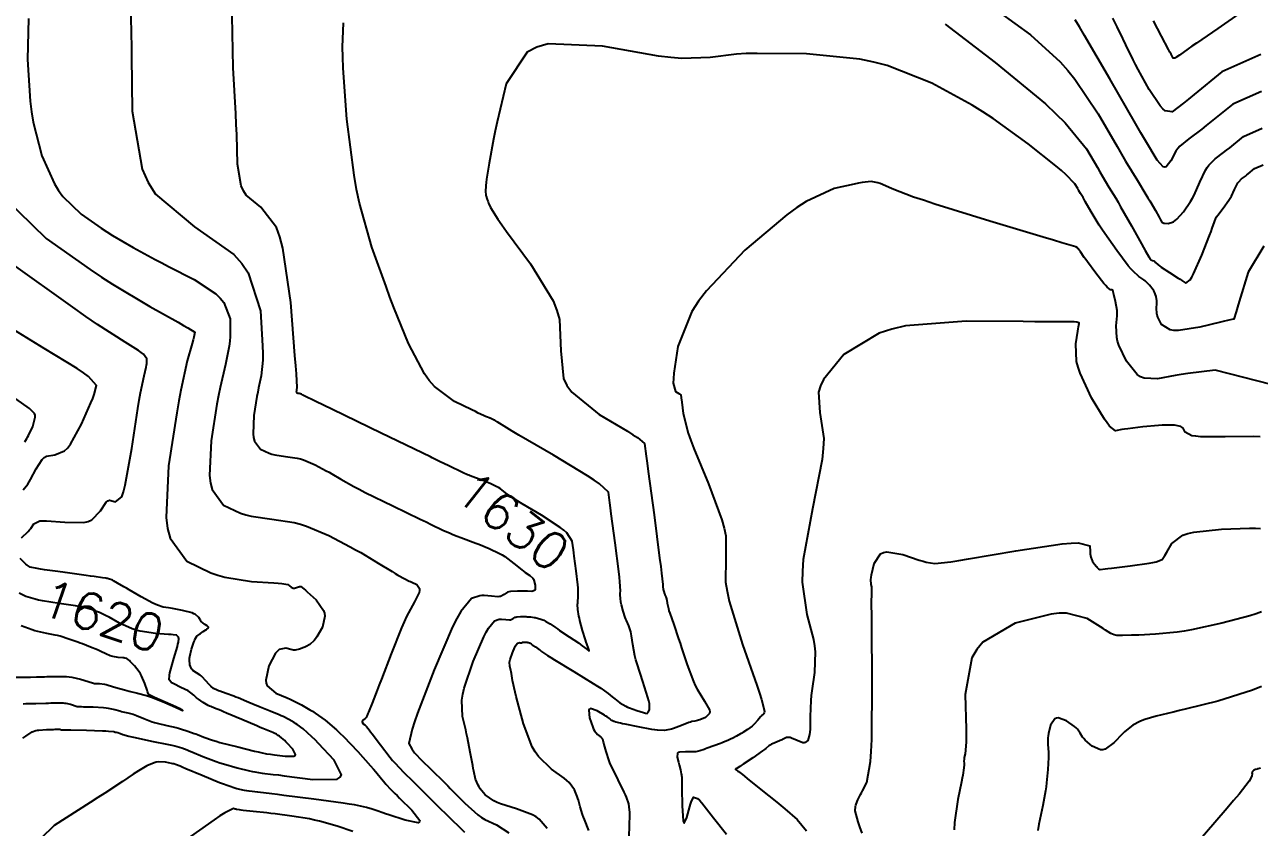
# Model space of a CAD drawing. Header units: metres. Extents: x 837476 to 838477, y 1189012 to 1191014.
# Drawn here: x 837611.4 to 837739.5, y 1190774.4 to 1190857.8 of the extents above; entities that cross this region are included whole.
import ezdxf

# ---------------------------------------------------------------- set-up
doc = ezdxf.new("R2010")
doc.units = ezdxf.units.M
doc.header["$LTSCALE"] = 0.3
doc.layers.add('COTAS 10', color=1, linetype='Continuous')
doc.layers.add('COTAS INT', color=252, linetype='Continuous')
doc.styles.get("Standard").update_dxf_attribs({"font": 'simplex.shx'})

msp = doc.modelspace()

# ---------------------------------------------------------------- linework, layer by layer
at = {"layer": 'COTAS 10'}
for points in [[(837665.609, 1190774.306), (837664.785, 1190775.279), (837664.463, 1190775.507), (837664.1, 1190775.717), (837662.45, 1190776.33), (837660.785, 1190776.857), (837660.414, 1190777.012), (837660.081, 1190777.173), (837659.2, 1190777.789), (837658.664, 1190778.433), (837658.547, 1190778.61), (837658.445, 1190778.788), (837658.193, 1190779.428), (837658.011, 1190780.245), (837657.953, 1190780.533), (837657.891, 1190780.849), (837657.641, 1190782.217), (837657.351, 1190783.726), (837657.264, 1190784.132), (837657.175, 1190784.532), (837656.829, 1190785.932), (837656.779, 1190787.638), (837656.876, 1190788.231), (837657.021, 1190788.877), (837657.945, 1190791.645), (837659.038, 1190794.185), (837659.289, 1190794.687), (837659.517, 1190795.102), (837660.157, 1190795.873), (837660.639, 1190796.017), (837660.768, 1190796.036), (837660.895, 1190796.047), (837661.34, 1190796.011), (837661.716, 1190795.968), (837661.8, 1190795.973), (837661.876, 1190795.987), (837662.079, 1190796.1), (837662.289, 1190796.231), (837662.369, 1190796.256), (837662.459, 1190796.276), (837662.865, 1190796.307), (837663.31, 1190796.3), (837663.425, 1190796.295), (837663.536, 1190796.29), (837663.907, 1190796.264), (837664.265, 1190796.214), (837664.368, 1190796.195), (837664.472, 1190796.173), (837664.86, 1190796.071), (837665.264, 1190795.918), (837665.378, 1190795.863), (837665.493, 1190795.803), (837665.916, 1190795.543), (837666.481, 1190795.16), (837666.686, 1190795.023), (837666.912, 1190794.872), (837667.903, 1190794.215), (837668.87, 1190793.562), (837669.081, 1190793.414), (837669.267, 1190793.28), (837669.733, 1190792.912), (837669.948, 1190792.755), (837669.976, 1190792.753), (837669.99, 1190792.769), (837669.927, 1190792.978), (837669.738, 1190793.466), (837669.672, 1190793.657), (837669.602, 1190793.873), (837669.299, 1190794.856), (837669.018, 1190795.885), (837668.96, 1190796.13), (837668.911, 1190796.357), (837668.809, 1190797.033), (837668.785, 1190797.572), (837668.786, 1190797.714), (837668.791, 1190797.852), (837668.833, 1190798.323), (837668.839, 1190799.016), (837668.821, 1190799.295), (837668.795, 1190799.612), (837668.627, 1190801.068), (837668.427, 1190802.576), (837668.381, 1190802.925), (837668.338, 1190803.244), (837668.213, 1190804.148), (837667.666, 1190804.989), (837667.356, 1190805.268), (837666.978, 1190805.567), (837665.042, 1190806.814), (837663.019, 1190808.012), (837662.585, 1190808.28), (837662.206, 1190808.52), (837661.298, 1190809.161), (837660.727, 1190809.584), (837660.561, 1190809.688), (837660.392, 1190809.787), (837659.756, 1190810.094), (837659.114, 1190810.352), (837658.941, 1190810.42), (837658.771, 1190810.486), (837658.174, 1190810.71), (837657.623, 1190810.92), (837657.483, 1190810.977), (837657.347, 1190811.033), (837656.897, 1190811.232), (837655.34, 1190811.982), (837654.505, 1190812.385), (837653.673, 1190812.788), (837653.495, 1190812.873), (837648.391, 1190815.344), (837643.355, 1190817.785), (837642.388, 1190818.254), (837641.607, 1190818.634), (837640.329, 1190819.261), (837640.255, 1190819.305), (837640.233, 1190819.317), (837640.21, 1190819.33), (837640.121, 1190819.377), (837640.026, 1190819.417), (837640, 1190819.425), (837639.974, 1190819.432), (837639.88, 1190819.447), (837639.791, 1190819.459), (837639.769, 1190819.465), (837639.747, 1190819.472), (837639.675, 1190819.505), (837639.627, 1190819.571), (837639.62, 1190819.599), (837639.616, 1190819.631), (837639.623, 1190819.778), (837639.647, 1190819.933), (837639.654, 1190819.97), (837639.66, 1190820.003), (837639.683, 1190820.101), (837639.591, 1190821.497), (837639.526, 1190822.349), (837639.443, 1190823.404), (837638.999, 1190828.895), (837638.185, 1190834.556), (837637.869, 1190835.717), (837637.514, 1190836.702), (837635.901, 1190838.795), (837634.394, 1190840.055), (837634.105, 1190840.516), (837633.871, 1190841.025), (837633.488, 1190843.269), (837633.403, 1190846.36), (837633.356, 1190847.404), (837633.3, 1190848.529), (837633.013, 1190853.269), (837632.941, 1190858.682)], [(837712.544, 1190859.063), (837715.798, 1190856.71), (837718.876, 1190853.883), (837719.653, 1190853.012), (837720.397, 1190852.102), (837722.812, 1190848.498), (837724.777, 1190845.089), (837725.236, 1190844.303), (837725.659, 1190843.586), (837726.883, 1190841.565), (837727.768, 1190840.133), (837727.979, 1190839.787), (837728.173, 1190839.463), (837728.75, 1190838.473), (837729.144, 1190837.77), (837729.223, 1190837.627), (837729.29, 1190837.506), (837729.424, 1190837.254), (837729.557, 1190837.167), (837729.623, 1190837.149), (837729.701, 1190837.135), (837730.091, 1190837.107), (837730.621, 1190837.29), (837730.789, 1190837.409), (837730.966, 1190837.557), (837731.678, 1190838.337), (837732.407, 1190839.399), (837732.594, 1190839.725), (837732.775, 1190840.065), (837733.375, 1190841.407), (837733.956, 1190842.65), (837734.126, 1190842.927), (837734.3, 1190843.176), (837734.957, 1190843.834), (837735.824, 1190844.476), (837736.131, 1190844.715), (837736.466, 1190844.981), (837737.913, 1190846.161), (837739.848, 1190847.018)], [(837611.23, 1190809.471), (837611.719, 1190810.056), (837611.863, 1190810.277), (837612.009, 1190810.524), (837612.567, 1190811.628), (837613.22, 1190812.626), (837613.426, 1190812.805), (837613.644, 1190812.942), (837614.525, 1190813.087), (837615.529, 1190813.497), (837615.825, 1190813.801), (837616.129, 1190814.187), (837617.292, 1190816.27), (837618.268, 1190818.483), (837618.453, 1190818.952), (837618.603, 1190819.359), (837618.839, 1190820.307), (837618.003, 1190821.224), (837617.476, 1190821.612), (837616.823, 1190822.057), (837613.396, 1190824.146), (837609.361, 1190826.637)], [(837698.307, 1190773.826), (837698.081, 1190774.468), (837697.898, 1190775.009), (837697.602, 1190776.127), (837697.636, 1190776.585), (837697.661, 1190776.711), (837697.693, 1190776.837), (837697.863, 1190777.286), (837698.135, 1190777.832), (837698.232, 1190778.019), (837698.337, 1190778.221), (837698.792, 1190779.081), (837699.191, 1190781.268), (837699.261, 1190782.307), (837699.314, 1190783.535), (837699.358, 1190789.533), (837699.309, 1190795.384), (837699.303, 1190796.518), (837699.3, 1190797.441), (837699.315, 1190799.02), (837699.324, 1190799.24), (837699.318, 1190799.306), (837699.307, 1190799.374), (837699.234, 1190799.641), (837699.222, 1190800.147), (837699.25, 1190800.367), (837699.292, 1190800.621), (837699.553, 1190801.825), (837700.223, 1190802.834), (837700.521, 1190802.965), (837700.869, 1190803.03), (837702.532, 1190802.731), (837704.249, 1190802.15), (837704.631, 1190802.039), (837704.971, 1190801.949), (837705.861, 1190801.802), (837707.532, 1190802.002), (837708.364, 1190802.13), (837709.357, 1190802.29), (837714.278, 1190803.133), (837719.082, 1190803.849), (837720.001, 1190803.93), (837720.742, 1190803.96), (837721.931, 1190803.643), (837721.964, 1190803.067), (837721.976, 1190802.933), (837721.989, 1190802.811), (837722.044, 1190802.465), (837722.141, 1190802.188), (837722.18, 1190802.109), (837722.224, 1190802.03), (837722.427, 1190801.738), (837722.634, 1190801.487), (837722.681, 1190801.434), (837722.723, 1190801.387), (837722.838, 1190801.276), (837722.917, 1190801.223), (837722.937, 1190801.213), (837722.956, 1190801.206), (837723.016, 1190801.194), (837723.527, 1190801.252), (837723.83, 1190801.288), (837724.204, 1190801.332), (837726.137, 1190801.564), (837728.099, 1190801.842), (837728.49, 1190801.916), (837728.815, 1190801.988), (837729.442, 1190802.237), (837729.717, 1190802.636), (837729.822, 1190802.803), (837729.938, 1190802.993), (837730.46, 1190803.886), (837731.615, 1190804.756), (837732.131, 1190804.933), (837732.733, 1190805.082), (837735.613, 1190805.389), (837738.517, 1190805.465), (837739.133, 1190805.468), (837739.667, 1190805.463)], [(837611.245, 1190787.261), (837611.491, 1190787.266), (837612.539, 1190787.292), (837613.6, 1190787.319), (837613.854, 1190787.326), (837614.09, 1190787.332), (837614.799, 1190787.353), (837615.368, 1190787.339), (837615.516, 1190787.324), (837615.66, 1190787.304), (837616.146, 1190787.193), (837616.831, 1190786.981), (837617.131, 1190786.957), (837617.293, 1190786.95), (837617.49, 1190786.943), (837618.486, 1190786.917), (837619.574, 1190786.862), (837619.829, 1190786.837), (837620.063, 1190786.807), (837620.742, 1190786.662), (837621.279, 1190786.503), (837621.425, 1190786.464), (837621.569, 1190786.427), (837622.078, 1190786.312), (837622.64, 1190786.16), (837622.817, 1190786.099), (837623.004, 1190786.031), (837623.757, 1190785.72), (837624.615, 1190785.388), (837624.869, 1190785.306), (837625.129, 1190785.229), (837626.126, 1190784.99), (837627.095, 1190784.775), (837627.338, 1190784.713), (837627.57, 1190784.652), (837628.314, 1190784.422), (837628.977, 1190784.181), (837629.157, 1190784.113), (837629.336, 1190784.043), (837629.969, 1190783.785), (837630.89, 1190783.468), (837631.249, 1190783.361), (837631.655, 1190783.246), (837633.497, 1190782.765), (837635.258, 1190782.33), (837635.612, 1190782.245), (837635.908, 1190782.176), (837636.495, 1190782.053), (837636.917, 1190782.003), (837637.109, 1190781.979), (837637.335, 1190781.951), (837638.421, 1190781.814), (837639.334, 1190781.826), (837639.451, 1190781.892), (837639.509, 1190781.985), (837639.224, 1190782.547), (837638.637, 1190783.177), (837638.504, 1190783.312), (837638.384, 1190783.432), (837638.056, 1190783.724), (837637.824, 1190783.89), (837637.764, 1190783.93), (837637.706, 1190783.968), (837637.511, 1190784.082), (837637.291, 1190784.19), (837637.216, 1190784.224), (837637.135, 1190784.259), (837636.794, 1190784.401), (837636.123, 1190784.68), (837635.834, 1190784.802), (837635.5, 1190784.944), (837633.921, 1190785.617), (837632.348, 1190786.284), (837632.018, 1190786.421), (837631.733, 1190786.538), (837631.086, 1190786.789), (837630.693, 1190786.952), (837630.569, 1190787.013), (837630.439, 1190787.082), (837629.913, 1190787.388), (837629.42, 1190787.717), (837629.31, 1190787.8), (837629.212, 1190787.879), (837628.955, 1190788.136), (837628.636, 1190788.402), (837628.499, 1190788.487), (837628.34, 1190788.577), (837627.591, 1190788.945), (837626.866, 1190789.312), (837626.722, 1190789.402), (837626.604, 1190789.486), (837626.381, 1190789.748), (837626.42, 1190790.226), (837626.467, 1190790.446), (837626.528, 1190790.705), (837626.88, 1190791.96), (837627.235, 1190793.193), (837627.299, 1190793.439), (837627.348, 1190793.643), (837627.403, 1190794.033), (837627.354, 1190794.143), (837627.339, 1190794.171), (837627.322, 1190794.198), (837627.256, 1190794.283), (837627.195, 1190794.347), (837627.182, 1190794.359), (837627.17, 1190794.37), (837627.144, 1190794.39), (837626.801, 1190794.42), (837626.59, 1190794.436), (837626.33, 1190794.457), (837624.97, 1190794.561), (837623.371, 1190794.802), (837622.959, 1190794.909), (837622.56, 1190795.034), (837621.232, 1190795.628), (837620.158, 1190796.226), (837619.92, 1190796.354), (837619.708, 1190796.464), (837619.153, 1190796.723), (837618.754, 1190796.875), (837618.638, 1190796.918), (837618.521, 1190796.961), (837618.082, 1190797.12), (837617.33, 1190797.301), (837617.015, 1190797.358), (837616.654, 1190797.419), (837614.966, 1190797.663), (837613.223, 1190797.936), (837612.828, 1190798.014), (837612.47, 1190798.094), (837611.491, 1190798.391), (837610.818, 1190798.723)]]:
    msp.add_lwpolyline(points, dxfattribs=at)
at = {"layer": 'COTAS INT'}
for points in [[(837611.783, 1190858.4), (837611.692, 1190854.13), (837611.941, 1190849.8), (837612.085, 1190848.696), (837612.261, 1190847.632), (837613.17, 1190844.13), (837614.476, 1190841.234), (837614.903, 1190840.551), (837615.359, 1190839.92), (837617.243, 1190838.074), (837619.332, 1190836.625), (837619.918, 1190836.245), (837620.506, 1190835.874), (837622.655, 1190834.612), (837624.944, 1190833.37), (837625.62, 1190833.012), (837626.315, 1190832.648), (837628.978, 1190831.282), (837631.246, 1190829.802), (837631.691, 1190829.366), (837632.057, 1190828.919), (837632.719, 1190827.209), (837632.732, 1190825.396), (837632.688, 1190824.884), (837632.623, 1190824.368), (837632.219, 1190822.465), (837631.667, 1190820.078), (837631.51, 1190819.256), (837631.349, 1190818.363), (837630.753, 1190814.557), (837630.578, 1190810.938), (837630.684, 1190810.163), (837630.857, 1190809.487), (837632.039, 1190807.865), (837633.793, 1190807.049), (837634.326, 1190806.881), (837634.88, 1190806.737), (837637.053, 1190806.427), (837639.363, 1190806.075), (837640.004, 1190805.906), (837640.645, 1190805.705), (837642.963, 1190804.721), (837645.159, 1190803.56), (837645.722, 1190803.248), (837646.267, 1190802.94), (837648.074, 1190801.863), (837649.519, 1190800.973), (837649.836, 1190800.783), (837650.117, 1190800.618), (837650.829, 1190800.227), (837651.313, 1190799.994), (837651.45, 1190799.929), (837651.589, 1190799.863), (837652.1, 1190799.621), (837652.375, 1190799.201), (837652.364, 1190799.022), (837652.317, 1190798.816), (837651.833, 1190797.846), (837651.02, 1190796.322), (837650.765, 1190795.765), (837650.498, 1190795.151), (837649.422, 1190792.45), (837648.414, 1190789.79), (837648.189, 1190789.202), (837647.988, 1190788.678), (837647.456, 1190787.322), (837647.141, 1190786.545), (837647.077, 1190786.387), (837647.023, 1190786.252), (837646.908, 1190785.971), (837646.825, 1190785.837), (837646.79, 1190785.796), (837646.751, 1190785.753), (837646.566, 1190785.584), (837646.426, 1190785.412), (837646.416, 1190785.367), (837646.417, 1190785.324), (837646.522, 1190785.178), (837646.685, 1190785.05), (837646.724, 1190785.017), (837646.759, 1190784.987), (837646.861, 1190784.887), (837647.132, 1190784.539), (837647.274, 1190784.352), (837647.445, 1190784.125), (837648.304, 1190782.976), (837649.308, 1190781.688), (837649.571, 1190781.373), (837649.827, 1190781.077), (837650.696, 1190780.157), (837651.712, 1190779.166), (837652.06, 1190778.825), (837652.438, 1190778.454), (837654.046, 1190776.874), (837655.597, 1190775.343), (837655.939, 1190775.003), (837656.244, 1190774.7), (837657.028, 1190773.91)], [(837622.39, 1190858.764), (837622.453, 1190856.641), (837622.47, 1190855.646), (837622.486, 1190854.473), (837622.544, 1190848.764), (837623.57, 1190842.749), (837624.197, 1190841.383), (837624.973, 1190840.148), (837629.013, 1190836.769), (837633.111, 1190833.893), (837633.923, 1190832.974), (837634.596, 1190832.003), (837635.859, 1190828.052), (837636.087, 1190824.4), (837636.107, 1190823.617), (837636.107, 1190822.932), (837635.951, 1190821.283), (837635.664, 1190820.041), (837635.582, 1190819.613), (837635.498, 1190819.148), (837635.188, 1190817.168), (837635.097, 1190815.284), (837635.152, 1190814.881), (837635.242, 1190814.529), (837635.857, 1190813.685), (837636.77, 1190813.261), (837637.047, 1190813.173), (837637.336, 1190813.098), (837638.466, 1190812.937), (837639.669, 1190812.754), (837640.002, 1190812.666), (837640.336, 1190812.561), (837641.542, 1190812.049), (837642.684, 1190811.445), (837642.978, 1190811.282), (837643.261, 1190811.122), (837644.201, 1190810.562), (837645.563, 1190809.803), (837646.112, 1190809.519), (837646.736, 1190809.201), (837649.61, 1190807.786), (837652.449, 1190806.412), (837653.051, 1190806.122), (837653.574, 1190805.871), (837654.794, 1190805.288), (837655.548, 1190804.954), (837655.776, 1190804.859), (837656.012, 1190804.764), (837656.935, 1190804.412), (837657.937, 1190804.035), (837658.223, 1190803.925), (837658.513, 1190803.811), (837659.591, 1190803.377), (837660.658, 1190802.862), (837660.941, 1190802.697), (837661.219, 1190802.523), (837662.177, 1190801.812), (837662.991, 1190801.149), (837663.177, 1190801.004), (837663.347, 1190800.877), (837663.82, 1190800.556), (837664.128, 1190800.279), (837664.193, 1190800.178), (837664.25, 1190800.066), (837664.384, 1190799.578), (837664.378, 1190799.138), (837664.346, 1190799.057), (837664.302, 1190798.993), (837664.032, 1190798.911), (837663.586, 1190798.938), (837663.429, 1190798.944), (837663.259, 1190798.948), (837662.528, 1190798.957), (837661.815, 1190798.902), (837661.657, 1190798.867), (837661.515, 1190798.823), (837661.146, 1190798.593), (837660.79, 1190798.394), (837660.657, 1190798.37), (837660.508, 1190798.36), (837659.847, 1190798.436), (837659.066, 1190798.499), (837658.843, 1190798.48), (837658.616, 1190798.446), (837657.768, 1190798.194), (837656.644, 1190796.839), (837656.242, 1190796.11), (837655.801, 1190795.227), (837653.881, 1190790.762), (837652.157, 1190786.268), (837651.839, 1190785.367), (837651.591, 1190784.616), (837651.273, 1190783.142), (837651.565, 1190782.559), (837651.702, 1190782.369), (837651.863, 1190782.167), (837652.648, 1190781.332), (837653.517, 1190780.487), (837653.731, 1190780.278), (837653.934, 1190780.08), (837654.571, 1190779.455), (837655.297, 1190778.729), (837655.556, 1190778.467), (837655.84, 1190778.179), (837657.074, 1190776.917), (837658.43, 1190775.703), (837658.791, 1190775.445), (837659.146, 1190775.221), (837660.374, 1190774.692), (837661.638, 1190773.84)], [(837739.682, 1190854.645), (837735.645, 1190852.857), (837732.782, 1190850.504), (837732.183, 1190850.018), (837731.668, 1190849.605), (837730.507, 1190848.712), (837729.767, 1190848.811), (837729.518, 1190849.022), (837729.248, 1190849.313), (837728.113, 1190851.03), (837726.972, 1190853.101), (837726.699, 1190853.615), (837726.445, 1190854.103), (837725.679, 1190855.654), (837725.08, 1190856.92), (837724.93, 1190857.229), (837724.787, 1190857.52), (837724.326, 1190858.419)], [(837737.408, 1190858.866), (837735.219, 1190857.36), (837733.003, 1190855.83), (837732.54, 1190855.508), (837732.143, 1190855.23), (837731.251, 1190854.594), (837730.868, 1190854.333), (837730.791, 1190854.292), (837730.726, 1190854.265), (837730.598, 1190854.277), (837730.384, 1190854.69), (837730.265, 1190854.915), (837730.121, 1190855.187), (837729.387, 1190856.571), (837728.571, 1190858.141)], [(837669.958, 1190774.094), (837669.495, 1190775.22), (837669.392, 1190775.494), (837669.3, 1190775.751), (837669.061, 1190776.546), (837668.866, 1190777.236), (837668.801, 1190777.427), (837668.732, 1190777.619), (837668.446, 1190778.311), (837667.892, 1190779.061), (837667.655, 1190779.289), (837667.38, 1190779.526), (837666.085, 1190780.452), (837664.706, 1190781.772), (837664.379, 1190782.256), (837664.075, 1190782.792), (837663.175, 1190785.157), (837662.547, 1190787.491), (837662.415, 1190788.008), (837662.301, 1190788.468), (837662.038, 1190789.663), (837661.903, 1190790.394), (837661.87, 1190790.561), (837661.838, 1190790.714), (837661.739, 1190791.142), (837661.727, 1190791.556), (837661.75, 1190791.7), (837661.785, 1190791.856), (837662.009, 1190792.528), (837662.274, 1190793.143), (837662.335, 1190793.265), (837662.391, 1190793.366), (837662.546, 1190793.553), (837662.662, 1190793.587), (837662.694, 1190793.592), (837662.725, 1190793.595), (837662.832, 1190793.586), (837662.924, 1190793.575), (837662.944, 1190793.577), (837662.962, 1190793.58), (837663.012, 1190793.608), (837663.062, 1190793.639), (837663.082, 1190793.645), (837663.104, 1190793.65), (837663.202, 1190793.658), (837663.31, 1190793.656), (837663.338, 1190793.655), (837663.365, 1190793.654), (837663.455, 1190793.647), (837663.542, 1190793.635), (837663.566, 1190793.631), (837663.592, 1190793.625), (837663.686, 1190793.6), (837663.784, 1190793.563), (837663.811, 1190793.55), (837663.839, 1190793.536), (837663.942, 1190793.472), (837664.079, 1190793.38), (837664.128, 1190793.346), (837664.183, 1190793.31), (837664.424, 1190793.151), (837664.683, 1190792.97), (837664.749, 1190792.92), (837664.813, 1190792.87), (837665.027, 1190792.69), (837665.663, 1190792.258), (837665.993, 1190792.05), (837666.39, 1190791.804), (837668.382, 1190790.593), (837670.41, 1190789.352), (837670.829, 1190789.086), (837671.187, 1190788.855), (837671.968, 1190788.301), (837672.382, 1190787.954), (837672.509, 1190787.853), (837672.64, 1190787.75), (837673.161, 1190787.36), (837673.77, 1190786.989), (837673.958, 1190786.898), (837674.154, 1190786.812), (837674.932, 1190786.543), (837675.605, 1190786.355), (837675.734, 1190786.319), (837675.839, 1190786.291), (837676.013, 1190786.249), (837676.057, 1190786.311), (837676.08, 1190786.349), (837676.108, 1190786.395), (837676.245, 1190786.635), (837676.239, 1190787.267), (837676.176, 1190787.56), (837676.086, 1190787.905), (837675.541, 1190789.577), (837674.946, 1190791.385), (837674.825, 1190791.815), (837674.723, 1190792.214), (837674.51, 1190793.402), (837674.39, 1190794.298), (837674.346, 1190794.514), (837674.298, 1190794.716), (837674.085, 1190795.33), (837673.849, 1190795.885), (837673.786, 1190796.051), (837673.725, 1190796.222), (837673.512, 1190796.881), (837673.341, 1190797.505), (837673.307, 1190797.653), (837673.277, 1190797.791), (837673.215, 1190798.201), (837673.201, 1190798.528), (837673.201, 1190798.614), (837673.204, 1190798.698), (837673.229, 1190798.983), (837673.167, 1190799.911), (837673.114, 1190800.4), (837673.045, 1190800.99), (837672.669, 1190803.958), (837672.272, 1190806.968), (837672.191, 1190807.584), (837672.121, 1190808.106), (837671.973, 1190809.205), (837671.056, 1190810.092), (837670.502, 1190810.48), (837669.818, 1190810.93), (837666.265, 1190813.071), (837662.69, 1190815.146), (837661.993, 1190815.555), (837661.422, 1190815.892), (837660.418, 1190816.509), (837660.234, 1190816.646), (837660.181, 1190816.679), (837660.126, 1190816.711), (837659.921, 1190816.81), (837659.715, 1190816.893), (837659.659, 1190816.915), (837659.604, 1190816.936), (837659.412, 1190817.008), (837659.235, 1190817.076), (837659.189, 1190817.094), (837659.146, 1190817.112), (837659.001, 1190817.176), (837658.459, 1190817.437), (837658.164, 1190817.58), (837657.807, 1190817.752), (837655.997, 1190818.629), (837653.917, 1190820.204), (837653.389, 1190820.818), (837652.882, 1190821.509), (837651.227, 1190824.645), (837649.72, 1190828.391), (837649.306, 1190829.467), (837648.894, 1190830.56), (837647.419, 1190834.645), (837646.132, 1190839.234), (837645.839, 1190840.644), (837645.573, 1190842.115), (837644.842, 1190847.932), (837644.448, 1190853.245), (837644.395, 1190854.398), (837644.367, 1190855.414), (837644.469, 1190857.932)], [(837706.948, 1190857.821), (837712.128, 1190853.836), (837717.333, 1190849.523), (837718.434, 1190848.51), (837719.388, 1190847.576), (837721.608, 1190844.858), (837722.731, 1190842.91), (837722.994, 1190842.46), (837723.236, 1190842.05), (837723.935, 1190840.895), (837724.636, 1190839.731), (837724.879, 1190839.315), (837725.142, 1190838.859), (837726.271, 1190836.874), (837727.315, 1190835.01), (837727.526, 1190834.63), (837727.703, 1190834.309), (837728.058, 1190833.641), (837728.199, 1190833.413), (837728.24, 1190833.369), (837728.283, 1190833.333), (837728.444, 1190833.275), (837728.596, 1190833.242), (837728.632, 1190833.223), (837728.666, 1190833.198), (837728.765, 1190833.072), (837729.037, 1190832.815), (837729.179, 1190832.709), (837729.35, 1190832.587), (837730.209, 1190832.018), (837731.11, 1190831.444), (837731.307, 1190831.318), (837731.481, 1190831.207), (837731.921, 1190830.928), (837732.351, 1190831.262), (837732.519, 1190831.539), (837732.708, 1190831.894), (837733.568, 1190833.841), (837734.374, 1190835.871), (837734.53, 1190836.279), (837734.657, 1190836.619), (837734.87, 1190837.294), (837735.022, 1190837.655), (837735.11, 1190837.798), (837735.218, 1190837.961), (837735.774, 1190838.703), (837736.376, 1190839.527), (837736.513, 1190839.74), (837736.636, 1190839.947), (837736.975, 1190840.642), (837737.241, 1190841.21), (837737.318, 1190841.336), (837737.398, 1190841.45), (837737.698, 1190841.75), (837738.094, 1190842.043), (837738.234, 1190842.153), (837738.386, 1190842.274), (837739.047, 1190842.813), (837739.931, 1190843.204)], [(837739.765, 1190850.831), (837736.779, 1190849.509), (837734.545, 1190847.688), (837734.028, 1190847.278), (837733.555, 1190846.909), (837732.216, 1190845.917), (837731.289, 1190845.126), (837731.076, 1190844.883), (837730.882, 1190844.63), (837730.342, 1190843.629), (837729.871, 1190842.989), (837729.722, 1190842.962), (837729.564, 1190843.001), (837728.922, 1190843.687), (837727.747, 1190845.659), (837727.252, 1190846.509), (837726.683, 1190847.491), (837724.017, 1190852.137), (837721.405, 1190856.628), (837720.871, 1190857.513), (837720.419, 1190858.243)], [(837739.991, 1190834.775), (837738.369, 1190832.075), (837737.455, 1190829.01), (837737.279, 1190828.424), (837737.137, 1190827.952), (837736.906, 1190827.197), (837736.885, 1190827.187), (837736.876, 1190827.185), (837736.865, 1190827.182), (837736.813, 1190827.175), (837736.246, 1190827.044), (837735.91, 1190826.964), (837735.497, 1190826.866), (837733.36, 1190826.352), (837731.141, 1190826.005), (837730.676, 1190826.011), (837730.277, 1190826.063), (837729.374, 1190826.618), (837729.005, 1190827.395), (837728.942, 1190827.586), (837728.896, 1190827.767), (837728.871, 1190828.332), (837728.918, 1190828.818), (837728.918, 1190828.948), (837728.912, 1190829.077), (837728.842, 1190829.529), (837728.667, 1190829.979), (837728.595, 1190830.107), (837728.512, 1190830.237), (837728.127, 1190830.717), (837727.683, 1190831.151), (837727.563, 1190831.251), (837727.445, 1190831.343), (837727.029, 1190831.606), (837726.43, 1190832.146), (837726.197, 1190832.412), (837725.934, 1190832.73), (837724.741, 1190834.3), (837723.489, 1190836.076), (837723.189, 1190836.523), (837722.91, 1190836.951), (837722.071, 1190838.333), (837721.474, 1190839.387), (837721.348, 1190839.607), (837721.24, 1190839.797), (837720.987, 1190840.225), (837720.812, 1190840.514), (837720.751, 1190840.617), (837720.685, 1190840.73), (837720.403, 1190841.219), (837719.469, 1190842.197), (837718.992, 1190842.617), (837718.419, 1190843.103), (837715.563, 1190845.4), (837711.915, 1190848.02), (837710.844, 1190848.71), (837709.747, 1190849.385), (837705.563, 1190851.692), (837700.913, 1190853.5), (837699.522, 1190853.86), (837698.086, 1190854.159), (837692.525, 1190854.73), (837687.43, 1190854.776), (837686.288, 1190854.745), (837685.262, 1190854.694), (837682.525, 1190854.35), (837679.61, 1190854.242), (837678.472, 1190854.341), (837677.189, 1190854.495), (837671.361, 1190855.514), (837665.712, 1190855.756), (837664.542, 1190855.42), (837663.543, 1190854.91), (837661.361, 1190851.612), (837660.44, 1190847.651), (837660.237, 1190846.723), (837660.056, 1190845.867), (837659.586, 1190843.387), (837659.332, 1190841.711), (837659.286, 1190841.364), (837659.25, 1190841.066), (837659.21, 1190840.414), (837659.248, 1190840.11), (837659.262, 1190840.034), (837659.277, 1190839.96), (837659.344, 1190839.721), (837659.448, 1190839.442), (837659.487, 1190839.344), (837659.53, 1190839.237), (837659.721, 1190838.773), (837660.493, 1190837.559), (837660.902, 1190836.98), (837661.397, 1190836.295), (837663.889, 1190832.941), (837666.227, 1190829.093), (837666.624, 1190828.096), (837666.913, 1190827.13), (837667.052, 1190823.889), (837667.312, 1190821.025), (837667.677, 1190820.296), (837668.169, 1190819.595), (837671.006, 1190817.295), (837673.961, 1190815.54), (837674.528, 1190815.184), (837674.986, 1190814.883), (837675.733, 1190814.261), (837675.905, 1190812.968), (837676, 1190812.244), (837676.117, 1190811.361), (837676.711, 1190806.849), (837677.295, 1190802.369), (837677.406, 1190801.506), (837677.494, 1190800.806), (837677.626, 1190799.643), (837677.617, 1190799.543), (837677.616, 1190799.514), (837677.616, 1190799.484), (837677.621, 1190799.369), (837677.643, 1190799.226), (837677.653, 1190799.177), (837677.665, 1190799.125), (837677.725, 1190798.906), (837677.8, 1190798.675), (837677.821, 1190798.615), (837677.843, 1190798.557), (837677.926, 1190798.362), (837678, 1190798.147), (837678.017, 1190798.076), (837678.033, 1190798.001), (837678.075, 1190797.686), (837678.198, 1190797.135), (837678.264, 1190796.91), (837678.344, 1190796.654), (837678.751, 1190795.466), (837679.269, 1190793.979), (837679.42, 1190793.534), (837679.573, 1190793.074), (837680.155, 1190791.291), (837680.796, 1190789.573), (837680.988, 1190789.153), (837681.185, 1190788.759), (837681.951, 1190787.538), (837682.459, 1190786.627), (837682.494, 1190786.428), (837682.484, 1190786.253), (837682.067, 1190785.81), (837681.46, 1190785.579), (837681.33, 1190785.536), (837681.216, 1190785.502), (837680.943, 1190785.456), (837680.629, 1190785.394), (837680.49, 1190785.35), (837680.329, 1190785.294), (837679.559, 1190784.995), (837678.728, 1190784.685), (837678.528, 1190784.623), (837678.342, 1190784.571), (837677.777, 1190784.466), (837677.072, 1190784.501), (837676.797, 1190784.536), (837676.487, 1190784.582), (837675.077, 1190784.843), (837673.724, 1190785.122), (837673.45, 1190785.18), (837673.218, 1190785.23), (837672.744, 1190785.339), (837672.567, 1190785.399), (837672.523, 1190785.418), (837672.481, 1190785.438), (837672.349, 1190785.517), (837672.239, 1190785.6), (837672.21, 1190785.622), (837672.184, 1190785.644), (837672.096, 1190785.718), (837671.849, 1190785.884), (837671.722, 1190785.964), (837671.57, 1190786.058), (837670.808, 1190786.521), (837670.124, 1190786.746), (837670.02, 1190786.691), (837669.954, 1190786.585), (837670.026, 1190785.775), (837670.343, 1190784.815), (837670.432, 1190784.614), (837670.521, 1190784.441), (837670.845, 1190784.049), (837671.12, 1190783.852), (837671.179, 1190783.802), (837671.229, 1190783.753), (837671.347, 1190783.594), (837671.441, 1190783.307), (837671.477, 1190783.179), (837671.517, 1190783.029), (837671.697, 1190782.312), (837672.014, 1190781.338), (837672.141, 1190781.026), (837672.284, 1190780.697), (837672.942, 1190779.358), (837673.581, 1190778.09), (837673.712, 1190777.805), (837673.824, 1190777.55), (837674.063, 1190776.87), (837674.142, 1190776.223), (837674.152, 1190775.989), (837674.158, 1190775.731), (837674.138, 1190774.6), (837674.099, 1190773.446)], [(837740.767, 1190820.399), (837734.945, 1190821.902), (837732.11, 1190821.541), (837731.439, 1190821.441), (837730.818, 1190821.341), (837728.986, 1190820.978), (837727.573, 1190821.039), (837727.215, 1190821.206), (837726.872, 1190821.438), (837725.754, 1190822.82), (837724.966, 1190824.481), (837724.832, 1190824.889), (837724.733, 1190825.275), (837724.679, 1190826.482), (837724.78, 1190827.515), (837724.781, 1190827.792), (837724.769, 1190828.064), (837724.624, 1190829.012), (837724.443, 1190829.754), (837724.409, 1190829.896), (837724.381, 1190830.01), (837724.338, 1190830.195), (837724.337, 1190830.199), (837724.336, 1190830.201), (837724.332, 1190830.203), (837724.292, 1190830.206), (837724.269, 1190830.208), (837724.24, 1190830.209), (837724.091, 1190830.219), (837723.746, 1190830.493), (837723.593, 1190830.662), (837723.416, 1190830.871), (837722.57, 1190831.961), (837721.715, 1190833.122), (837721.532, 1190833.375), (837721.372, 1190833.599), (837720.99, 1190834.16), (837720.776, 1190834.464), (837720.722, 1190834.525), (837720.67, 1190834.577), (837720.503, 1190834.681), (837719.041, 1190835.117), (837718.173, 1190835.377), (837717.105, 1190835.699), (837711.574, 1190837.366), (837705.855, 1190839.135), (837704.668, 1190839.521), (837703.653, 1190839.862), (837701.419, 1190840.719), (837700.412, 1190841.175), (837700.17, 1190841.264), (837699.943, 1190841.336), (837699.259, 1190841.46), (837698.314, 1190841.36), (837697.924, 1190841.291), (837697.478, 1190841.204), (837695.4, 1190840.741), (837692.494, 1190839.409), (837691.525, 1190838.774), (837690.486, 1190838.024), (837686.14, 1190834.355), (837682.148, 1190830.132), (837681.332, 1190829.032), (837680.64, 1190827.963), (837679.187, 1190824.355), (837678.76, 1190821.563), (837678.716, 1190821.008), (837678.704, 1190820.549), (837678.93, 1190819.678), (837679.282, 1190819.47), (837679.349, 1190819.427), (837679.404, 1190819.391), (837679.492, 1190819.317), (837679.534, 1190819), (837679.59, 1190818.578), (837679.749, 1190817.37), (837680.27, 1190815.346), (837680.529, 1190814.598), (837680.837, 1190813.768), (837682.365, 1190810.096), (837683.766, 1190806.354), (837683.994, 1190805.48), (837684.153, 1190804.677), (837684.151, 1190802.365), (837684.145, 1190799.863), (837684.302, 1190798.94), (837684.527, 1190797.917), (837685.91, 1190793.394), (837687.374, 1190789.188), (837687.649, 1190788.365), (837687.869, 1190787.691), (837688.194, 1190786.489), (837688.142, 1190786.293), (837688.124, 1190786.252), (837688.104, 1190786.217), (837688.018, 1190786.139), (837687.876, 1190786.025), (837687.82, 1190785.967), (837687.758, 1190785.898), (837687.475, 1190785.552), (837687.112, 1190785.147), (837687, 1190785.041), (837686.882, 1190784.936), (837686.415, 1190784.578), (837685.936, 1190784.264), (837685.812, 1190784.187), (837685.69, 1190784.114), (837685.282, 1190783.885), (837684.906, 1190783.694), (837684.806, 1190783.644), (837684.707, 1190783.596), (837684.363, 1190783.432), (837683.939, 1190783.253), (837683.79, 1190783.195), (837683.626, 1190783.134), (837682.92, 1190782.882), (837682.213, 1190782.633), (837682.05, 1190782.574), (837681.9, 1190782.52), (837681.477, 1190782.357), (837681.047, 1190782.262), (837680.893, 1190782.25), (837680.723, 1190782.244), (837679.986, 1190782.275), (837679.343, 1190782.231), (837679.233, 1190782.178), (837679.153, 1190782.107), (837679.11, 1190781.706), (837679.253, 1190781.19), (837679.29, 1190781.048), (837679.326, 1190780.905), (837679.448, 1190780.392), (837679.54, 1190779.962), (837679.558, 1190779.873), (837679.571, 1190779.796), (837679.591, 1190779.623), (837679.598, 1190779.112), (837679.603, 1190778.822), (837679.61, 1190778.467), (837679.649, 1190776.647), (837679.75, 1190775.101), (837679.797, 1190774.918), (837679.852, 1190774.842), (837680.119, 1190775.454), (837680.417, 1190776.571), (837680.492, 1190776.813), (837680.564, 1190777.026), (837680.795, 1190777.551), (837681.241, 1190777.425), (837681.448, 1190777.228), (837681.691, 1190776.96), (837682.871, 1190775.405), (837684.24, 1190773.706)], [(837609.253, 1190839.815), (837613.616, 1190835.539), (837618.184, 1190832.334), (837619.369, 1190831.549), (837620.52, 1190830.807), (837624.387, 1190828.499), (837627.318, 1190826.859), (837627.878, 1190826.539), (837628.329, 1190826.277), (837629.05, 1190825.815), (837628.936, 1190825.311), (837628.86, 1190825.023), (837628.766, 1190824.669), (837628.267, 1190822.855), (837627.589, 1190819.822), (837627.382, 1190818.7), (837627.167, 1190817.457), (837626.318, 1190811.947), (837626.059, 1190806.591), (837626.216, 1190805.445), (837626.472, 1190804.444), (837628.221, 1190802.045), (837630.709, 1190800.845), (837631.43, 1190800.6), (837632.166, 1190800.393), (837634.942, 1190799.961), (837637.263, 1190799.799), (837637.712, 1190799.762), (837638.077, 1190799.728), (837638.697, 1190799.634), (837638.794, 1190799.547), (837638.83, 1190799.518), (837638.87, 1190799.486), (837639.048, 1190799.354), (837639.256, 1190799.257), (837639.316, 1190799.249), (837639.377, 1190799.248), (837639.604, 1190799.309), (837639.815, 1190799.394), (837639.865, 1190799.408), (837639.912, 1190799.417), (837640.052, 1190799.417), (837640.366, 1190799.186), (837640.522, 1190799.051), (837640.708, 1190798.885), (837641.629, 1190798.027), (837642.41, 1190796.948), (837642.507, 1190796.642), (837642.552, 1190796.333), (837642.286, 1190795.194), (837641.722, 1190794.216), (837641.579, 1190794.009), (837641.443, 1190793.83), (837641.001, 1190793.415), (837640.591, 1190793.194), (837640.475, 1190793.138), (837640.359, 1190793.083), (837639.93, 1190792.903), (837639.446, 1190792.82), (837639.294, 1190792.826), (837639.136, 1190792.845), (837638.5, 1190793.02), (837637.811, 1190792.894), (837637.62, 1190792.724), (837637.428, 1190792.495), (837636.73, 1190791.18), (837636.415, 1190789.713), (837636.464, 1190789.39), (837636.573, 1190789.102), (837637.459, 1190788.359), (837638.642, 1190787.864), (837638.938, 1190787.731), (837639.22, 1190787.601), (837640.125, 1190787.15), (837640.995, 1190786.637), (837641.255, 1190786.469), (837641.524, 1190786.289), (837642.563, 1190785.544), (837643.75, 1190784.547), (837644.112, 1190784.208), (837644.488, 1190783.841), (837645.964, 1190782.29), (837647.298, 1190780.803), (837647.585, 1190780.477), (837647.835, 1190780.188), (837648.438, 1190779.453), (837648.79, 1190779.001), (837648.882, 1190778.891), (837648.972, 1190778.787), (837649.276, 1190778.464), (837649.806, 1190777.946), (837650.038, 1190777.718), (837650.306, 1190777.455), (837651.583, 1190776.199), (837652.399, 1190775.131), (837652.377, 1190774.985), (837652.247, 1190774.905), (837650.883, 1190775.156), (837649.18, 1190775.716), (837648.837, 1190775.83), (837648.55, 1190775.926), (837647.977, 1190776.122), (837647.679, 1190776.227), (837647.566, 1190776.266), (837647.44, 1190776.308), (837646.871, 1190776.493), (837645.633, 1190776.752), (837645.084, 1190776.841), (837644.447, 1190776.938), (837641.4, 1190777.35), (837638.298, 1190777.739), (837637.626, 1190777.822), (837637.034, 1190777.895), (837635.572, 1190778.064), (837634.674, 1190778.181), (837634.438, 1190778.219), (837634.207, 1190778.26), (837633.421, 1190778.43), (837632.41, 1190778.754), (837632.038, 1190778.892), (837631.625, 1190779.05), (837629.803, 1190779.796), (837628.115, 1190780.51), (837627.787, 1190780.648), (837627.52, 1190780.76), (837627.058, 1190780.952), (837626.858, 1190781), (837626.755, 1190781.022), (837626.632, 1190781.048), (837626.015, 1190781.175), (837625.259, 1190781.211), (837625.048, 1190781.18), (837624.836, 1190781.132), (837624.062, 1190780.81), (837623.199, 1190780.295), (837622.932, 1190780.125), (837622.651, 1190779.943), (837621.533, 1190779.185), (837619.716, 1190777.976), (837618.995, 1190777.508), (837618.18, 1190776.984), (837614.448, 1190774.611), (837610.269, 1190770.544)], [(837611.071, 1190804.486), (837611.745, 1190805.139), (837611.891, 1190805.3), (837612.018, 1190805.454), (837612.331, 1190805.94), (837612.945, 1190806.226), (837613.262, 1190806.253), (837613.644, 1190806.258), (837615.553, 1190806.091), (837617.537, 1190806.084), (837617.966, 1190806.19), (837618.342, 1190806.344), (837619.264, 1190807.292), (837619.855, 1190808.195), (837620.023, 1190808.32), (837620.191, 1190808.392), (837620.814, 1190808.203), (837621.459, 1190808.725), (837621.643, 1190809.245), (837621.828, 1190809.929), (837622.516, 1190813.756), (837623.135, 1190817.888), (837623.278, 1190818.765), (837623.408, 1190819.525), (837623.774, 1190821.303), (837623.994, 1190822.196), (837624.033, 1190822.398), (837624.062, 1190822.58), (837624.084, 1190823.076), (837623.71, 1190823.56), (837623.489, 1190823.735), (837623.217, 1190823.929), (837621.809, 1190824.776), (837618.938, 1190826.625), (837617.743, 1190827.449), (837616.375, 1190828.409), (837609.989, 1190833.004)], [(837739.623, 1190814.968), (837738.9, 1190814.995), (837735.992, 1190814.972), (837733.448, 1190814.978), (837732.953, 1190815.021), (837732.55, 1190815.084), (837731.853, 1190815.462), (837731.622, 1190815.875), (837731.512, 1190815.959), (837731.383, 1190816.03), (837730.752, 1190816.177), (837729.781, 1190816.184), (837729.438, 1190816.168), (837729.062, 1190816.143), (837727.436, 1190815.986), (837725.886, 1190815.8), (837725.558, 1190815.757), (837725.274, 1190815.717), (837724.613, 1190815.603), (837724.005, 1190816.073), (837723.754, 1190816.401), (837723.468, 1190816.814), (837722.133, 1190819.023), (837720.927, 1190821.567), (837720.721, 1190822.192), (837720.57, 1190822.783), (837720.486, 1190824.632), (837720.709, 1190825.942), (837720.751, 1190826.193), (837720.785, 1190826.395), (837720.837, 1190826.724), (837720.834, 1190826.739), (837720.834, 1190826.749), (837720.833, 1190826.767), (837720.829, 1190826.785), (837720.826, 1190826.788), (837720.823, 1190826.792), (837720.804, 1190826.801), (837720.759, 1190826.814), (837720.739, 1190826.82), (837720.715, 1190826.826), (837720.604, 1190826.86), (837720.33, 1190826.89), (837720.204, 1190826.895), (837720.056, 1190826.899), (837719.339, 1190826.9), (837717.25, 1190826.906), (837716.237, 1190826.913), (837715.034, 1190826.922), (837709.121, 1190826.972), (837702.826, 1190826.483), (837701.382, 1190826.152), (837700.069, 1190825.736), (837696.407, 1190823.527), (837694.313, 1190820.923), (837693.988, 1190820.258), (837693.773, 1190819.618), (837693.914, 1190817.506), (837694.324, 1190814.785), (837694.279, 1190813.76), (837694.164, 1190812.616), (837693.176, 1190807.506), (837692.209, 1190802.245), (837692.107, 1190801.006), (837692.077, 1190799.862), (837692.572, 1190796.518), (837693.279, 1190793.935), (837693.384, 1190793.272), (837693.45, 1190792.63), (837693.357, 1190790.499), (837693.079, 1190788.592), (837693.027, 1190788.092), (837692.986, 1190787.605), (837692.93, 1190785.945), (837692.903, 1190784.6), (837692.88, 1190784.311), (837692.851, 1190784.058), (837692.693, 1190783.446), (837692.397, 1190783.214), (837692.281, 1190783.201), (837692.151, 1190783.209), (837691.56, 1190783.424), (837690.972, 1190783.691), (837690.843, 1190783.732), (837690.73, 1190783.76), (837690.445, 1190783.742), (837690.183, 1190783.608), (837690.084, 1190783.563), (837689.973, 1190783.514), (837689.478, 1190783.305), (837689.003, 1190783.097), (837688.905, 1190783.048), (837688.822, 1190783.002), (837688.642, 1190782.869), (837688.331, 1190782.616), (837688.165, 1190782.495), (837687.964, 1190782.351), (837686.951, 1190781.65), (837685.954, 1190780.968), (837685.762, 1190780.838), (837685.608, 1190780.733), (837685.358, 1190780.563), (837685.331, 1190780.55), (837685.317, 1190780.544), (837685.301, 1190780.536), (837685.22, 1190780.498), (837685.165, 1190780.448), (837685.166, 1190780.432), (837685.173, 1190780.416), (837685.256, 1190780.353), (837685.369, 1190780.29), (837685.396, 1190780.275), (837685.42, 1190780.26), (837685.489, 1190780.212), (837685.878, 1190779.903), (837686.103, 1190779.723), (837686.379, 1190779.503), (837687.803, 1190778.367), (837689.452, 1190777.032), (837689.87, 1190776.687), (837690.272, 1190776.352), (837691.586, 1190775.229), (837692.537, 1190774.043)], [(837611.389, 1190814.457), (837611.604, 1190814.777), (837611.688, 1190814.934), (837611.784, 1190815.119), (837612.217, 1190816.034), (837612.476, 1190816.994), (837612.46, 1190817.208), (837612.407, 1190817.401), (837611.903, 1190817.91), (837610.46, 1190818.902)], [(837611.188, 1190783.665), (837611.512, 1190783.89), (837612.169, 1190784.339), (837612.551, 1190784.475), (837612.702, 1190784.503), (837612.873, 1190784.527), (837613.65, 1190784.577), (837614.395, 1190784.596), (837614.545, 1190784.6), (837614.671, 1190784.603), (837614.919, 1190784.61), (837615.004, 1190784.608), (837615.026, 1190784.606), (837615.047, 1190784.603), (837615.12, 1190784.586), (837615.222, 1190784.555), (837615.627, 1190784.543), (837615.878, 1190784.537), (837616.19, 1190784.53), (837617.819, 1190784.495), (837619.48, 1190784.449), (837619.812, 1190784.435), (837620.088, 1190784.421), (837620.625, 1190784.368), (837620.797, 1190784.317), (837620.889, 1190784.293), (837621.052, 1190784.256), (837621.232, 1190784.207), (837621.289, 1190784.188), (837621.348, 1190784.166), (837621.589, 1190784.067), (837622.204, 1190783.892), (837622.5, 1190783.823), (837622.85, 1190783.744), (837624.568, 1190783.385), (837626.307, 1190783.024), (837626.671, 1190782.944), (837626.983, 1190782.872), (837627.686, 1190782.687), (837628.248, 1190782.471), (837628.472, 1190782.38), (837628.725, 1190782.276), (837629.886, 1190781.79), (837631.258, 1190781.259), (837631.644, 1190781.126), (837632.032, 1190781), (837633.459, 1190780.597), (837634.733, 1190780.295), (837635.025, 1190780.232), (837635.291, 1190780.178), (837636.033, 1190780.059), (837637.19, 1190779.922), (837637.717, 1190779.857), (837638.334, 1190779.78), (837641.309, 1190779.404), (837643.812, 1190779.437), (837644.131, 1190779.617), (837644.289, 1190779.872), (837643.509, 1190781.411), (837641.901, 1190783.136), (837641.537, 1190783.508), (837641.207, 1190783.835), (837640.31, 1190784.634), (837639.674, 1190785.089), (837639.509, 1190785.199), (837639.35, 1190785.302), (837638.818, 1190785.616), (837638.213, 1190785.913), (837638.009, 1190786.005), (837637.788, 1190786.102), (837636.854, 1190786.489), (837635.846, 1190786.898), (837635.577, 1190787.008), (837635.314, 1190787.118), (837634.402, 1190787.502), (837633.545, 1190787.855), (837633.316, 1190787.944), (837633.091, 1190788.03), (837632.308, 1190788.307), (837631.646, 1190788.544), (837631.497, 1190788.603), (837631.362, 1190788.66), (837630.999, 1190788.843), (837630.713, 1190789.067), (837630.628, 1190789.149), (837630.54, 1190789.241), (837630.198, 1190789.647), (837629.827, 1190790.056), (837629.721, 1190790.151), (837629.613, 1190790.236), (837629.211, 1190790.477), (837628.855, 1190790.716), (837628.777, 1190790.8), (837628.708, 1190790.893), (837628.529, 1190791.293), (837628.481, 1190791.819), (837628.493, 1190791.992), (837628.517, 1190792.175), (837628.694, 1190792.934), (837628.935, 1190793.643), (837628.998, 1190793.795), (837629.06, 1190793.928), (837629.271, 1190794.252), (837629.494, 1190794.449), (837629.562, 1190794.503), (837629.634, 1190794.557), (837629.921, 1190794.749), (837630.186, 1190794.918), (837630.244, 1190794.957), (837630.297, 1190794.993), (837630.432, 1190795.095), (837630.472, 1190795.182), (837630.463, 1190795.208), (837630.447, 1190795.235), (837630.319, 1190795.339), (837630.139, 1190795.452), (837630.09, 1190795.484), (837630.042, 1190795.518), (837629.869, 1190795.643), (837629.705, 1190795.809), (837629.662, 1190795.868), (837629.62, 1190795.933), (837629.474, 1190796.217), (837629.128, 1190796.523), (837628.959, 1190796.603), (837628.759, 1190796.68), (837627.773, 1190796.941), (837626.739, 1190797.145), (837626.51, 1190797.187), (837626.304, 1190797.222), (837625.765, 1190797.293), (837625.181, 1190797.475), (837624.947, 1190797.58), (837624.682, 1190797.708), (837623.463, 1190798.366), (837622.223, 1190799.076), (837621.945, 1190799.237), (837621.694, 1190799.383), (837621.023, 1190799.78), (837620.6, 1190800.024), (837620.506, 1190800.074), (837620.422, 1190800.116), (837620.201, 1190800.203), (837619.99, 1190800.246), (837619.913, 1190800.26), (837619.827, 1190800.275), (837619.449, 1190800.338), (837618.594, 1190800.461), (837618.208, 1190800.514), (837617.757, 1190800.576), (837615.59, 1190800.867), (837614.836, 1190800.973), (837613.459, 1190801.165), (837613.031, 1190801.23), (837612.673, 1190801.289), (837611.966, 1190801.44), (837611.64, 1190801.651), (837611.523, 1190801.747), (837611.395, 1190801.86), (837610.917, 1190802.325)], [(837739.756, 1190796.787), (837739.196, 1190796.588), (837738.562, 1190796.384), (837735.639, 1190795.606), (837732.505, 1190794.937), (837731.737, 1190794.802), (837731.011, 1190794.689), (837728.75, 1190794.462), (837727.023, 1190794.389), (837726.635, 1190794.373), (837726.285, 1190794.359), (837725.348, 1190794.326), (837724.745, 1190794.346), (837724.606, 1190794.367), (837724.48, 1190794.394), (837724.126, 1190794.544), (837723.585, 1190794.901), (837723.34, 1190795.059), (837723.055, 1190795.242), (837721.683, 1190796.115), (837719.538, 1190796.673), (837718.766, 1190796.658), (837717.916, 1190796.569), (837714.202, 1190795.636), (837710.839, 1190793.639), (837710.209, 1190792.879), (837709.711, 1190792.03), (837709.004, 1190788.218), (837709.096, 1190784.598), (837709.102, 1190783.87), (837709.1, 1190783.262), (837709.021, 1190782.056), (837708.917, 1190781.677), (837708.899, 1190781.59), (837708.886, 1190781.511), (837708.878, 1190781.287), (837708.891, 1190781.075), (837708.892, 1190781.002), (837708.891, 1190780.923), (837708.877, 1190780.586), (837708.767, 1190779.854), (837708.706, 1190779.526), (837708.631, 1190779.143), (837708.252, 1190777.306), (837707.916, 1190774.913), (837707.869, 1190774.18)], [(837610.49, 1190790.001), (837611.52, 1190790.015), (837611.76, 1190790.019), (837611.981, 1190790.023), (837612.618, 1190790.037), (837613.245, 1190790.053), (837613.46, 1190790.059), (837613.692, 1190790.066), (837614.679, 1190790.095), (837615.732, 1190790.07), (837616.007, 1190790.042), (837616.273, 1190790.006), (837617.173, 1190789.8), (837618.44, 1190789.408), (837618.635, 1190789.371), (837618.708, 1190789.363), (837618.79, 1190789.356), (837619.153, 1190789.34), (837619.669, 1190789.276), (837619.846, 1190789.238), (837620.038, 1190789.193), (837620.858, 1190788.956), (837621.761, 1190788.689), (837622.006, 1190788.623), (837622.248, 1190788.561), (837623.104, 1190788.367), (837624.048, 1190788.112), (837624.346, 1190788.01), (837624.66, 1190787.896), (837625.925, 1190787.374), (837627.027, 1190786.884), (837627.238, 1190786.79), (837627.408, 1190786.715), (837627.684, 1190786.594), (837627.704, 1190786.588), (837627.713, 1190786.585), (837627.724, 1190786.582), (837627.774, 1190786.565), (837627.812, 1190786.554), (837627.815, 1190786.555), (837627.814, 1190786.557), (837627.783, 1190786.58), (837627.74, 1190786.607), (837627.731, 1190786.612), (837627.724, 1190786.617), (837627.712, 1190786.625), (837627.444, 1190786.747), (837627.276, 1190786.824), (837627.067, 1190786.918), (837625.972, 1190787.413), (837624.877, 1190787.909), (837624.668, 1190788.004), (837624.5, 1190788.08), (837624.232, 1190788.203), (837624.233, 1190788.21), (837624.233, 1190788.213), (837624.234, 1190788.217), (837624.24, 1190788.236), (837624.185, 1190788.422), (837624.148, 1190788.532), (837624.102, 1190788.667), (837623.856, 1190789.363), (837623.506, 1190790.165), (837623.394, 1190790.366), (837623.275, 1190790.558), (837622.792, 1190791.178), (837622.348, 1190791.637), (837622.254, 1190791.729), (837622.172, 1190791.805), (837621.979, 1190791.95), (837621.775, 1190791.994), (837621.686, 1190792.006), (837621.584, 1190792.019), (837621.095, 1190792.063), (837620.544, 1190792.146), (837620.402, 1190792.183), (837620.265, 1190792.225), (837619.808, 1190792.43), (837619.306, 1190792.687), (837619.14, 1190792.763), (837618.963, 1190792.842), (837618.228, 1190793.141), (837617.391, 1190793.459), (837617.15, 1190793.549), (837616.905, 1190793.639), (837615.986, 1190793.971), (837615.057, 1190794.265), (837614.805, 1190794.331), (837614.555, 1190794.39), (837613.675, 1190794.548), (837612.741, 1190794.74), (837612.458, 1190794.82), (837612.164, 1190794.912), (837611.017, 1190795.342)], [(837739.779, 1190789.055), (837738.832, 1190788.65), (837735.24, 1190787.511), (837731.988, 1190786.734), (837731.256, 1190786.557), (837730.597, 1190786.396), (837728.824, 1190785.953), (837727.665, 1190785.607), (837727.394, 1190785.508), (837727.143, 1190785.408), (837726.415, 1190785.034), (837725.759, 1190784.524), (837725.553, 1190784.339), (837725.337, 1190784.134), (837724.47, 1190783.234), (837723.55, 1190782.548), (837723.3, 1190782.478), (837723.052, 1190782.461), (837722.174, 1190782.833), (837721.46, 1190783.476), (837721.315, 1190783.63), (837721.194, 1190783.774), (837720.947, 1190784.205), (837720.673, 1190784.618), (837720.533, 1190784.751), (837720.367, 1190784.891), (837719.537, 1190785.464), (837718.668, 1190785.779), (837718.477, 1190785.757), (837718.306, 1190785.688), (837717.869, 1190785.043), (837717.645, 1190784.151), (837717.609, 1190783.926), (837717.585, 1190783.711), (837717.592, 1190783.014), (837717.642, 1190782.234), (837717.644, 1190781.966), (837717.641, 1190781.676), (837717.588, 1190780.442), (837717.453, 1190779.026), (837717.399, 1190778.621), (837717.337, 1190778.21), (837717.053, 1190776.679), (837716.667, 1190774.745), (837716.541, 1190774.08)], [(837739.647, 1190780.556), (837739.407, 1190780.499), (837739.352, 1190780.486), (837739.303, 1190780.474), (837739.172, 1190780.441), (837739.086, 1190780.415), (837739.066, 1190780.408), (837739.048, 1190780.401), (837738.994, 1190780.373), (837738.943, 1190780.333), (837738.927, 1190780.318), (837738.909, 1190780.301), (837738.838, 1190780.226), (837738.783, 1190780.133), (837738.777, 1190780.105), (837738.774, 1190780.076), (837738.795, 1190779.963), (837738.775, 1190779.773), (837738.746, 1190779.695), (837738.707, 1190779.607), (837738.483, 1190779.2), (837737.434, 1190777.871), (837736.875, 1190777.202), (837736.2, 1190776.402), (837732.793, 1190772.427)], [(837645.457, 1190774.007), (837643.836, 1190774.534), (837641.973, 1190775.062), (837641.46, 1190775.183), (837640.948, 1190775.293), (837639.108, 1190775.597), (837637.38, 1190775.811), (837636.939, 1190775.864), (837636.513, 1190775.914), (837635.111, 1190776.07), (837634.056, 1190776.183), (837633.85, 1190776.206), (837633.682, 1190776.225), (837633.383, 1190776.263), (837633.297, 1190776.292), (837633.263, 1190776.305), (837633.224, 1190776.32), (837633.046, 1190776.394), (837632.146, 1190775.937), (837631.653, 1190775.617), (837631.054, 1190775.214), (837628.007, 1190773.062)]]:
    msp.add_lwpolyline(points, dxfattribs=at)

# ---------------------------------------------------------------- texts
at = {"layer": 'COTAS 10', "char_height": 3.8, "attachment_point": 7}
for s, insert, rotation in [('1630', (837655.739, 1190808.754), 321.91794), ('1620', (837612.686, 1190796.691), 340.97383)]:
    msp.add_mtext(s, dxfattribs=dict(at, insert=insert, rotation=rotation))

doc.saveas('drawing.dxf')
